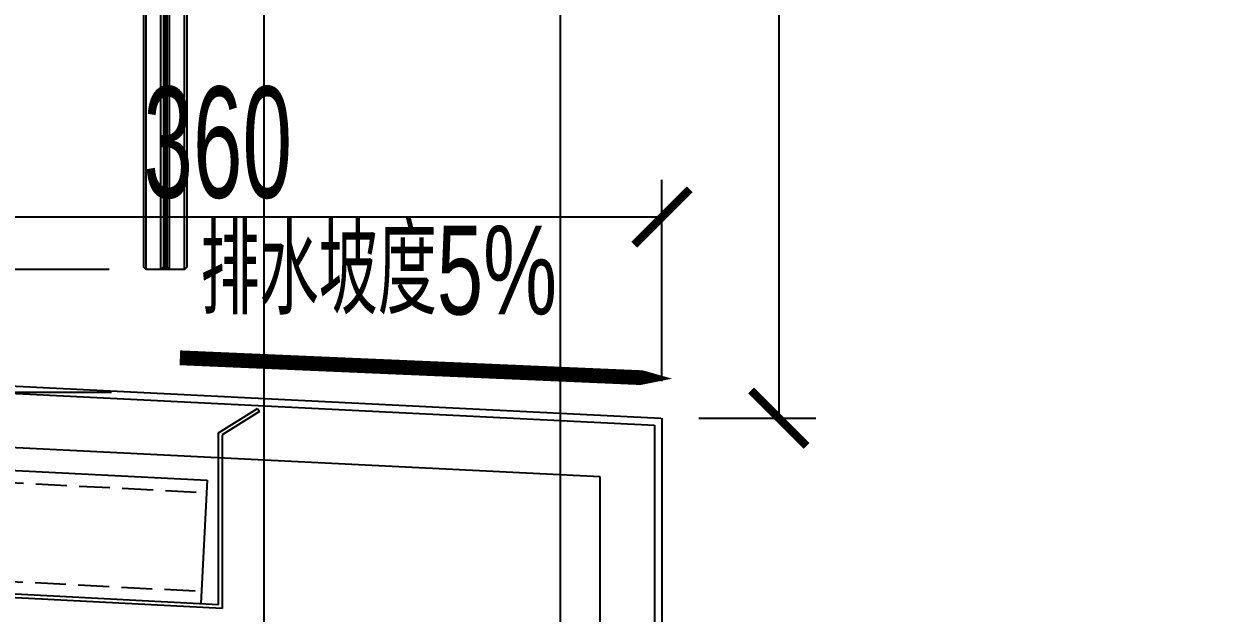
# Model space of a CAD drawing. Extents: x -8792 to 174344, y -43961 to 62816.
# Drawn here: x 126172.9 to 126654.8, y -6296.9 to -6058.1 of the extents above; entities that cross this region are included whole.
import ezdxf
from ezdxf.xclip import XClip

# ---------------------------------------------------------------- set-up
doc = ezdxf.new("R2010")
doc.units = 0
doc.header["$LTSCALE"] = 50
doc.header["$XCLIPFRAME"] = 0
for name, pattern in [('DASH', [0.35, 0.25, -0.1]), ('DOT2', [0.125, 0, -0.125]), ('HIDDEN', [0.375, 0.25, -0.125])]:
    doc.linetypes.add(name, pattern=pattern)
for name, color, linetype in [('#不锈钢', 25, 'Continuous'), ('#文字', 2, 'Continuous'), ('#标注', 1, 'Continuous'), ('#玻璃', 130, 'Continuous'), ('#虚线', 8, 'HIDDEN'), ('#钢材', 34, 'Continuous'), ('#铝板', 2, 'Continuous'), ('A-FLOR-OTLN', 4, 'DOT2'), ('gl_hatch', 4, 'Continuous'), ('Glass', 230, 'Continuous'), ('吊顶', 7, 'Continuous'), ('建-填充', 9, 'Continuous')]:
    doc.layers.add(name, color=color, linetype=linetype)
doc.styles.add('#文字', font='jrs.shx', dxfattribs={"width": 0.7, "bigfont": 'jhz.shx'})
doc.styles.add('JHZX', font='jrs.shx', dxfattribs={"width": 0.6, "bigfont": 'jhz.shx'})
doc.dimstyles.new('JZBZ-15', dxfattribs={"dimscale": 15, "dimtxt": 3, "dimasz": 1.5, "dimexe": 1, "dimexo": 1, "dimgap": 0.5, "dimtad": 1, "dimdec": 0, "dimdsep": 46, "dimtxsty": 'JHZX', "dimblk1": 'ARCHTICK', "dimblk2": 'ARCHTICK', "dimsah": 1, "dimcen": 0, "dimclrd": 1, "dimclre": 1, "dimclrt": 2, "dimadec": 3, "dimazin": 2, "dimtfac": 1, "dimtdec": 0, "dimtix": 1, "dimtmove": 0, "dimatfit": 3, "dimfxl": 0, "dimtolj": 1, "dimlwd": -1, "dimlwe": -1, "dimarcsym": 0})

# ---------------------------------------------------------------- blocks, each defined once
blk = doc.blocks.new('A$Cbd8d7c8c')
at = {"layer": 'A-FLOR-OTLN', "color": 8}
blk.add_lwpolyline([(-22721.24937731028, -15689.86968211655), (-43719.41647269274, -33393.16188598087, 0.413755730742382), (-43991.60535459826, -36560.98194338084, 0.1896724665796431), (122158.1740942716, -126683.0426204044, 0.414786072981368), (124666.0152100509, -124719.4948140864), (133885.1673546026, -48361.88285301649, 0.379931253570586), (116453.2507597166, -23207.94787260017, 0.2364517045148016)], format="xyb", dxfattribs=at)
at = {"layer": '吊顶', "const_width": 3}
blk.add_lwpolyline([(36525.16269515478, -42886.23891143122, 0.056654023901928), (31389.80361110461, -41079.322920529), (30859.08537955373, -40957.77536884585, -0.1125361045485018), (21289.4537036519, -36343.71662567847, -0.0289167358602449), (3039.011338204145, -19971.01165417739, 0.4135317777718731), (-633.6185435920488, -19953.37917324936), (-31397.94016679469, -50352.84389940772, 0.4147813061863365), (-31416.3285705545, -54033.31448566628, 0.1704916733923174), (123964.2830003048, -129414.7104053417, 0.4125640170375961), (126841.1750901889, -127143.2247624403), (136317.5030562885, -48655.55449670245, 1.269194860891986), (87076.80076918215, -54393.31561949174)], format="xyb", dxfattribs=at)
blk = doc.blocks.new('*U106')
at = {"layer": '建-填充', "ltscale": 10}
h = blk.add_hatch(dxfattribs=at)
h.set_pattern_fill('ANGLE', color=8, scale=100)
h.set_pattern_definition([(0, (-5.355104804039001e-09, -10.52000000000043), (0, 349.25), [254, -95.25]), (90, (-5.355104804039001e-09, -10.52000000000043), (-349.25, 2.138539473011066e-14), [254, -95.25])])
h.paths.add_polyline_path([(-5.355104804039001e-09, -10.52000000000043), (-5.355104804039001e-09, -7), (1, -8), (1, -9.519999994645332)])
at = {"color": 8, "ltscale": 10}
blk.add_lwpolyline([(-5.355104804039001e-09, -10.52000000000043), (-5.355104804039001e-09, -7), (1, -8), (1, -9.519999994645332), (-5.355104804039001e-09, -10.52000000000043)], dxfattribs=at)
at = {"color": 9, "linetype": 'Continuous', "const_width": 1.52}
blk.add_lwpolyline([(1, -8.760000000000218), (575.3864538053203, -8.760000000000273)], dxfattribs=at)
at = {"layer": 'gl_hatch', "linetype": 'Continuous'}
for p, q in [((0, -1), (575.3864538053203, -1.000000000000055)), ((0, -7), (575.3864538053203, -7.000000000000055)), ((-5.355104804039001e-09, -10.52000000000044), (575.3864537999652, -10.52000000000049)), ((-5.355104804039001e-09, -16.52000000000044), (575.3864537999652, -16.52000000000049))]:
    blk.add_line(p, q, dxfattribs=at)
at = {"layer": 'Glass'}
blk.add_line((1, -8), (1, -9.520000000000437), dxfattribs=at)
for points in [[(575.3864538053203, -8.000000000000055), (1, -8), (0, -7), (0, -1), (1, 0), (575.3864538053203, -5.506706202140776e-14)], [(575.3864537999652, -17.52000000000049), (0.9999999946448952, -17.52000000000044), (-5.355104804039001e-09, -16.52000000000044), (-5.355104804039001e-09, -10.52000000000044), (0.9999999946448952, -9.520000000000437), (575.3864537999652, -9.520000000000492)]]:
    blk.add_lwpolyline(points, dxfattribs=at)
blk = doc.blocks.new('ASDFDFBBBBBBB')
at = {"layer": '#不锈钢', "ltscale": 10}
for p, q in [((-31.0513429766288, -349.9961028776888), (-31.04329817777034, 1031.567024784104)), ((-169.638188672252, -23.96111514908262), (-153.9080927857431, -14.04146182560362)), ((-153.9080927857431, -14.04146182560362), (-153.1079766914481, -15.31024637608789)), ((-153.1079766914481, -15.31024637608789), (-168.138188672252, -24.7885415693745)), ((-169.6381886724848, -93.4766982892761), (-169.638188672252, -23.96111514908262)), ((-168.138188672252, -24.7885415693745), (-168.1381886724848, -95.05582330276957)), ((-168.1381886724848, -95.05582330274046), (-309.5513155431254, -87.7831668095314))]:
    blk.add_line(p, q, dxfattribs=at)
blk.add_lwpolyline([(-151.1313648815267, -349.9961028776888), (-151.1313648815267, 183.2841488141275)], dxfattribs=at)
at = {"layer": '#虚线', "color": 8, "linetype": 'DASH'}
for p, q in [((-331.0352875482058, -40.11682669108268), (-174.5892182085663, -48.16260396200232)), ((-313.8900898048887, -81.05144022009335), (-176.6436407426372, -88.10981097398326))]:
    blk.add_line(p, q, dxfattribs=at)
at = {"layer": '#钢材', "ltscale": 10}
for p, q in [((-333.1784372660331, -35), (-174.3324153918074, -43.16920308559202)), ((-174.3324153918074, -43.16920308556291), (-176.9004435593961, -93.10321185045177)), ((-311.746940086945, -86.16826691123424), (-169.6381886724848, -93.4766982892761))]:
    blk.add_line(p, q, dxfattribs=at)
blk.add_lwpolyline([(-169.638188672252, -84.99999999976717), (-169.6381886723684, -34.99999999976717)], dxfattribs=at)
at = {"layer": '#铝板', "ltscale": 20}
for p, q in [((-292.5002604085021, -2.953239730646601), (9.53805939911399, -17.97624306200305)), ((-289.5002604085021, -6.11539295266266), (7, -20.84967912762659)), ((10, -17.99999998701969), (10, -275.7485543701332)), ((7, -20.84967912762659), (7, -272.7485543701332)), ((-15, -41.74732616363326), (-292.5002604085021, -27.99018198819249)), ((-15, -275.7485543701332), (-15, -41.74732616363326))]:
    blk.add_line(p, q, dxfattribs=at)
at = {"layer": '#玻璃', "rotation": 90}
blk.add_blockref('*U106', (-200, 42.23693009183626), dxfattribs=at)
blk = doc.blocks.new('_ARCHTICK')
at = {"color": 0, "linetype": 'ByBlock', "const_width": 0.15}
blk.add_lwpolyline([(-0.5, -0.5), (0.5, 0.5)], dxfattribs=at)
blk = doc.blocks.new('*D223')
at = {"layer": '#标注', "color": 1, "ltscale": 10, "transparency": 16777216}
for p, q in [((126396.6826042465, -5017.899520715573), (126493.7848512681, -5017.899520715573)), ((126478.7848512681, -5017.899520715573), (126478.7848512681, -6217.899520715546)), ((126446.4596863008, -6217.899520715546), (126493.7848512681, -6217.899520715546))]:
    blk.add_line(p, q, dxfattribs=at)
at = {"layer": 'Defpoints', "color": 0, "ltscale": 10, "transparency": 16777216}
for p in [(126381.6826042465, -5017.899520715573), (126431.4596863008, -6217.899520715546), (126478.7848512681, -6217.899520715546)]:
    blk.add_point(p, dxfattribs=at)
at = {"layer": '#标注', "color": 1, "ltscale": 10, "transparency": 16777216, "xscale": 22.5, "yscale": 22.5, "zscale": 22.5}
for p, rotation in [((126478.7848512681, -5017.899520715573), 90), ((126478.7848512681, -6217.899520715546), 270)]:
    blk.add_blockref('_ARCHTICK', p, dxfattribs=dict(at, rotation=rotation))
at = {"layer": '#标注', "color": 2, "ltscale": 10, "transparency": 16777216, "insert": (126448.784851268, -5617.899520715594), "char_height": 45, "attachment_point": 5, "rotation": 90, "style": 'JHZX'}
blk.add_mtext('\\A1;1200', dxfattribs=at)
blk = doc.blocks.new('*D235')
at = {"layer": '#标注', "color": 1, "ltscale": 10, "transparency": 16777216}
for p, q in [((126071.4593793789, -6184.899520715571), (126071.4593793789, -6121.381095831155)), ((126431.4596863008, -6202.899520715542), (126431.4596863008, -6121.381095831155)), ((126071.4593793789, -6136.381095831155), (126431.4596863008, -6136.381095831155))]:
    blk.add_line(p, q, dxfattribs=at)
at = {"layer": 'Defpoints', "color": 0, "ltscale": 10, "transparency": 16777216}
for p in [(126431.4596863008, -6136.381095831155), (126071.4593793789, -6199.899520715571), (126431.4596863008, -6217.899520715542)]:
    blk.add_point(p, dxfattribs=at)
at = {"layer": '#标注', "color": 1, "ltscale": 10, "transparency": 16777216, "xscale": 22.5, "yscale": 22.5, "zscale": 22.5, "rotation": 180}
blk.add_blockref('_ARCHTICK', (126071.4593793789, -6136.381095831155), dxfattribs=at)
at = {"layer": '#标注', "color": 1, "ltscale": 10, "transparency": 16777216, "xscale": 22.5, "yscale": 22.5, "zscale": 22.5}
blk.add_blockref('_ARCHTICK', (126431.4596863008, -6136.381095831155), dxfattribs=at)
at = {"layer": '#标注', "color": 2, "ltscale": 10, "transparency": 16777216, "insert": (126251.4595328398, -6106.381095831155), "char_height": 45, "attachment_point": 5, "style": 'JHZX'}
blk.add_mtext('\\A1;360', dxfattribs=at)
blk = doc.blocks.new('*D236')
at = {"layer": '#标注', "color": 1, "ltscale": 10, "transparency": 16777216}
for p, q in [((126207.4596863008, -6157.66259063669), (126141.9612822288, -6157.66259063669)), ((126156.9612822288, -6157.66259063669), (126156.9612822288, -6207.552537075746)), ((126208.4486968744, -6207.552537075746), (126141.9612822288, -6207.552537075746))]:
    blk.add_line(p, q, dxfattribs=at)
at = {"layer": 'Defpoints', "color": 0, "ltscale": 10, "transparency": 16777216}
for p in [(126222.4596863008, -6157.66259063669), (126156.9612822288, -6207.552537075746), (126223.4486968744, -6207.552537075746)]:
    blk.add_point(p, dxfattribs=at)
at = {"layer": '#标注', "color": 1, "ltscale": 10, "transparency": 16777216, "xscale": 22.5, "yscale": 22.5, "zscale": 22.5}
for p, rotation in [((126156.9612822288, -6157.66259063669), 90), ((126156.9612822288, -6207.552537075746), 270)]:
    blk.add_blockref('_ARCHTICK', p, dxfattribs=dict(at, rotation=rotation))
at = {"layer": '#标注', "color": 2, "ltscale": 10, "transparency": 16777216, "insert": (126126.9612822287, -6182.607563856252), "char_height": 45, "attachment_point": 5, "rotation": 90, "style": 'JHZX'}
blk.add_mtext('\\A1;50', dxfattribs=at)
blk = doc.blocks.new('*D237')
at = {"layer": '#标注', "color": 1, "ltscale": 10, "transparency": 16777216}
for p, q in [((126198.1822232754, -6007.63636671454), (126141.9612822288, -6007.63636671454)), ((126156.9612822288, -6157.66259063669), (126156.9612822288, -6007.63636671454)), ((126207.4596863008, -6157.66259063669), (126141.9612822288, -6157.66259063669))]:
    blk.add_line(p, q, dxfattribs=at)
at = {"layer": 'Defpoints', "color": 0, "ltscale": 10, "transparency": 16777216}
for p in [(126156.9612822288, -6007.63636671454), (126213.1822232754, -6007.63636671454), (126222.4596863008, -6157.66259063669)]:
    blk.add_point(p, dxfattribs=at)
at = {"layer": '#标注', "color": 1, "ltscale": 10, "transparency": 16777216, "xscale": 22.5, "yscale": 22.5, "zscale": 22.5}
for p, rotation in [((126156.9612822288, -6007.63636671454), 90), ((126156.9612822288, -6157.66259063669), 270)]:
    blk.add_blockref('_ARCHTICK', p, dxfattribs=dict(at, rotation=rotation))
at = {"layer": '#标注', "color": 2, "ltscale": 10, "transparency": 16777216, "insert": (126126.9612822287, -6082.649478675648), "char_height": 45, "attachment_point": 5, "rotation": 90, "style": 'JHZX'}
blk.add_mtext('\\A1;150', dxfattribs=at)
blk = doc.blocks.new('A$C6aa71cae')
at = {"layer": '#标注'}
blk.add_lwpolyline([(9.60479352902621, -0.4018055486958474, 0, 1.25, 0), (7.016519418917596, -0.3018815111718141, 0.5, 0.5, 0), (-7.016519418917596, 0.3018815111718141, 0.5, 0.5, 0)], format="xyseb", dxfattribs=at)
at = {"layer": '#文字', "style": '#文字', "width": 0.7}
blk.add_text('排水坡度5%%%', height=3, dxfattribs=at).set_placement((-6.319094931328436, 1.764138777041808))

msp = doc.modelspace()

# ---------------------------------------------------------------- block references
at = {"ltscale": 10}
ref = msp.add_blockref('A$Cbd8d7c8c', (22321.9819401807, 94074.68456757195), dxfattribs=at)
XClip(ref).set_block_clipping_path([(76291.00630252008, -72283.99184971683), (103268.9259821397, -47877.30861059863)])
at = {"ltscale": 12}
ref = msp.add_blockref('ASDFDFBBBBBBB', (126421.4596863008, -6199.899520728522), dxfattribs=at)
XClip(ref).set_block_clipping_path([(-589.7683915606467, -3011.967529907881), (907.8683294281363, 1264.8926792999264)])

# ---------------------------------------------------------------- next in the draw order: block references
at = {"color": 6, "ltscale": 10, "xscale": 12, "yscale": 12, "zscale": 12}
msp.add_blockref('A$C6aa71cae', (126320.3307550685, -6197.059969282946), dxfattribs=at)

# ---------------------------------------------------------------- next in the draw order: dimensions: what is measured, and where the dimension line sits
at = {"layer": '#标注', "ltscale": 10}
for base, p1, p2, picture, middle in [((126478.7848512681, -6217.899520715546), (126381.6826042465, -5017.899520715571), (126431.4596863008, -6217.899520715542), '*D223', (126448.784851268, -5617.899520715594)), ((126156.9612822288, -6007.63636671454), (126222.4596863008, -6157.662590636686), (126213.1822232754, -6007.636366714538), '*D237', (126126.9612822287, -6082.649478675648)), ((126156.9612822288, -6207.552537075746), (126222.4596863008, -6157.662590636686), (126223.4486968743, -6207.552537075742), '*D236', (126126.9612822287, -6182.607563856252))]:
    dim = msp.add_linear_dim(base=base, p1=p1, p2=p2, angle=90, dimstyle='JZBZ-15', dxfattribs=at)
    dim.commit()
    dim.dimension.update_dxf_attribs({"geometry": picture, "text_midpoint": middle})
dim = msp.add_linear_dim(base=(126431.4596863008, -6136.381095831155), p1=(126071.4593793789, -6199.899520715571), p2=(126431.4596863008, -6217.899520715542), dimstyle='JZBZ-15', dxfattribs=at)
dim.commit()
dim.dimension.update_dxf_attribs({"geometry": '*D235', "text_midpoint": (126251.4595328398, -6106.381095831155)})

doc.saveas('drawing.dxf')
